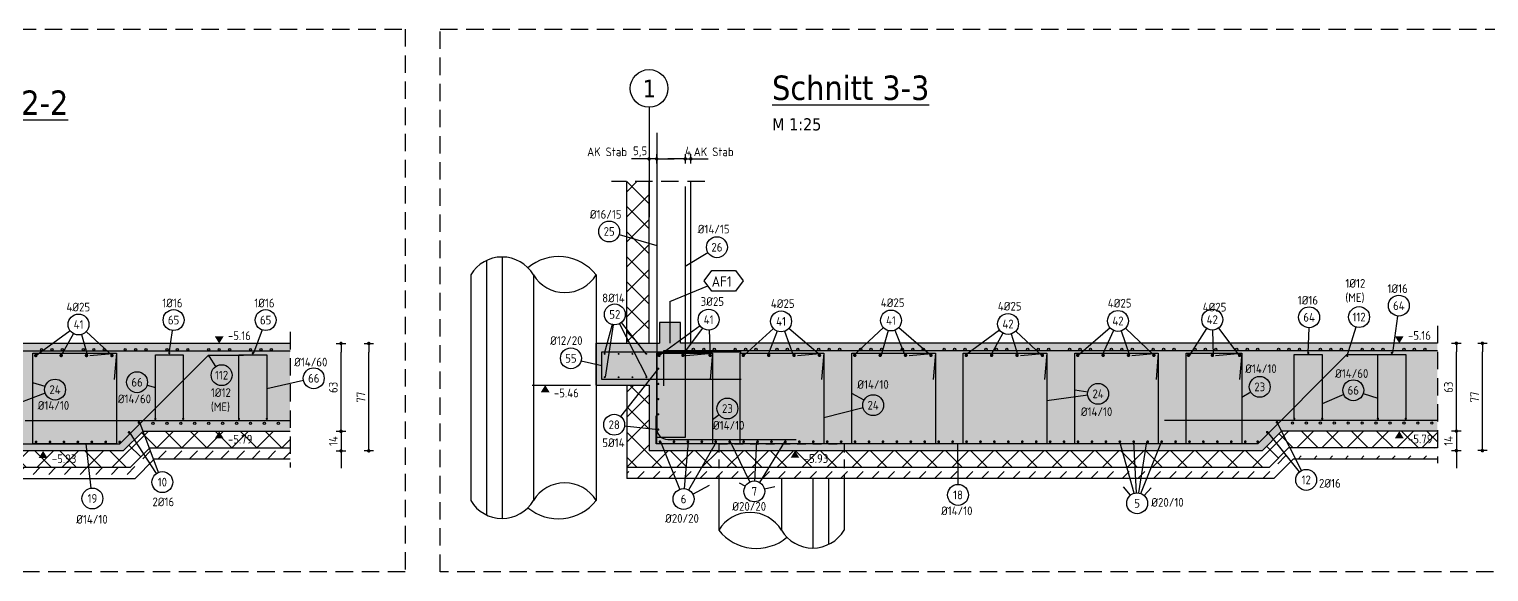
# Model space of a CAD drawing. Extents: x -21 to 93, y -36 to 68.
# Drawn here: x 24.16 to 45.11, y 14.21 to 21.99 of the extents above; entities that cross this region are included whole.
import ezdxf
from ezdxf.enums import TextEntityAlignment as Align

# ---------------------------------------------------------------- set-up
doc = ezdxf.new("R2010")
doc.units = 0
doc.header["$LTSCALE"] = 0.5
for name, pattern in [('AUSGEZOGEN', [1000.01, 1000, 0.01]), ('DASHED', [0.75, 0.5, -0.25]), ('HIDDEN', [0.375, 0.25, -0.125]), ('STRICHLINIE', [0.75, 0.5, -0.25])]:
    doc.linetypes.add(name, pattern=pattern)
for name, color, linetype in [('ACHSEN', 7, 'Continuous'), ('AFB', 7, 'Continuous'), ('AFU', 7, 'Continuous'), ('BETON', 7, 'Continuous'), ('DETAIL', 7, 'Continuous'), ('grau_mittel', 7, 'Continuous'), ('HILFE', 7, 'Continuous'), ('koten', 7, 'Continuous'), ('MASSE', 7, 'Continuous'), ('RND', 7, 'Continuous'), ('SFP_Achsen', 7, 'Continuous'), ('SFP_Dämmung', 7, 'Continuous'), ('SFP_Hilfe', 7, 'Continuous'), ('TEXT', 7, 'Continuous'), ('Verbau', 7, 'Continuous')]:
    doc.layers.add(name, color=color, linetype=linetype)
doc.styles.add('helv', font='tahoma.ttf')
doc.styles.add('txt', font='isocp.shx')
doc.dimstyles.new('DOT_I', dxfattribs={"dimscale": 0.5, "dimtxt": 0.25, "dimasz": 0.25, "dimexe": 0.1, "dimexo": 0.3, "dimgap": 0.1, "dimtad": 1, "dimdec": 3, "dimzin": 3, "dimtxsty": 'txt', "dimblk": 'DOT', "dimblk1": 'DOT', "dimblk2": 'DOT', "dimsah": 1, "dimcen": 0.1, "dimse1": 1, "dimse2": 1, "dimazin": 0, "dimtfac": 1, "dimtdec": 4, "dimtix": 1, "dimtmove": 2, "dimatfit": 3, "dimfxl": 0, "dimtvp": 1, "dimtolj": 1, "dimtzin": 0, "dimarcsym": 0})

# ---------------------------------------------------------------- blocks, each defined once
blk = doc.blocks.new('okrd_o')
at = {"layer": 'koten', "color": 7, "linetype": 'Continuous'}
blk.add_solid([(-0.125, 0.202), (0.125, 0.202), (0, 0)], dxfattribs=at)
at = {"layer": 'koten', "style": 'txt'}
blk.add_attdef('OKRD', (0.25, 0.1), '', height=0.25, dxfattribs=at)
blk = doc.blocks.new('okrd_u')
at = {"layer": 'koten', "color": 7, "linetype": 'Continuous'}
blk.add_solid([(-0.125, -0.202), (0.125, -0.202), (0, 0)], dxfattribs=at)
at = {"layer": 'koten', "style": 'txt'}
blk.add_attdef('OKRD', (0.25, -0.35), '', height=0.25, dxfattribs=at)
blk = doc.blocks.new('RND_HIN')
at = {"layer": 'RND', "color": 7, "linetype": 'Continuous'}
blk.add_circle((0, 0), 0.3, dxfattribs=at)
at = {"layer": 'RND', "color": 7, "linetype": 'Continuous', "style": 'txt'}
blk.add_attdef('POSI', text='', height=0.25, dxfattribs=at).set_placement((0, 0), align=Align.MIDDLE)
blk = doc.blocks.new('DOT')
at = {"layer": 'MASSE', "color": 7, "linetype": 'Continuous'}
for p, q in [((0, 0), (-1, 0)), ((0, 0.54), (0, -0.54))]:
    blk.add_line(p, q, dxfattribs=at)
at = {"layer": 'MASSE', "color": 7, "linetype": 'Continuous', "const_width": 0.2}
blk.add_lwpolyline([(-0.1, 0, 1), (0.1, 0, 1)], format="xyb", close=True, dxfattribs=at)
blk = doc.blocks.new('*D56')
at = {"layer": 'Defpoints', "color": 0, "linetype": 'AUSGEZOGEN', "transparency": 16777216}
for p in [(28.632, 17.481), (28.632, 17.481), (28.632, 16.221)]:
    blk.add_point(p, dxfattribs=at)
at = {"layer": 'MASSE', "color": 0, "linetype": 'AUSGEZOGEN', "lineweight": -2, "transparency": 16777216}
blk.add_line((28.632, 16.346), (28.632, 17.356), dxfattribs=at)
at = {"layer": 'MASSE', "color": 0, "linetype": 'AUSGEZOGEN', "lineweight": -2, "transparency": 16777216, "xscale": 0.125, "yscale": 0.125, "zscale": 0.125}
for p, rotation in [((28.632, 17.481), 90), ((28.632, 16.221), 270)]:
    blk.add_blockref('DOT', p, dxfattribs=dict(at, rotation=rotation))
at = {"layer": 'MASSE', "color": 0, "linetype": 'AUSGEZOGEN', "transparency": 16777216, "insert": (28.52, 16.851), "char_height": 0.125, "attachment_point": 5, "rotation": 90, "style": 'txt'}
blk.add_mtext('\\A1;63', dxfattribs=at)
blk = doc.blocks.new('*D57')
at = {"layer": 'Defpoints', "color": 0, "linetype": 'AUSGEZOGEN', "transparency": 16777216}
for p in [(28.632, 16.221), (28.632, 15.941), (28.632, 15.941)]:
    blk.add_point(p, dxfattribs=at)
at = {"layer": 'MASSE', "color": 0, "linetype": 'AUSGEZOGEN', "lineweight": -2, "transparency": 16777216}
for p, q in [((28.632, 16.346), (28.632, 16.471)), ((28.632, 16.221), (28.632, 15.941)), ((28.632, 15.816), (28.632, 15.691))]:
    blk.add_line(p, q, dxfattribs=at)
at = {"layer": 'MASSE', "color": 0, "linetype": 'AUSGEZOGEN', "lineweight": -2, "transparency": 16777216, "xscale": 0.125, "yscale": 0.125, "zscale": 0.125}
for p, rotation in [((28.632, 16.221), 270), ((28.632, 15.941), 90)]:
    blk.add_blockref('DOT', p, dxfattribs=dict(at, rotation=rotation))
at = {"layer": 'MASSE', "color": 0, "linetype": 'AUSGEZOGEN', "transparency": 16777216, "insert": (28.52, 16.081), "char_height": 0.125, "attachment_point": 5, "rotation": 90, "style": 'txt'}
blk.add_mtext('\\A1;14', dxfattribs=at)
blk = doc.blocks.new('*D58')
at = {"layer": 'Defpoints', "color": 0, "linetype": 'AUSGEZOGEN', "transparency": 16777216}
for p in [(29.03, 17.481), (29.03, 17.481), (29.03, 15.941)]:
    blk.add_point(p, dxfattribs=at)
at = {"layer": 'MASSE', "color": 0, "linetype": 'AUSGEZOGEN', "lineweight": -2, "transparency": 16777216}
blk.add_line((29.03, 16.066), (29.03, 17.356), dxfattribs=at)
at = {"layer": 'MASSE', "color": 0, "linetype": 'AUSGEZOGEN', "lineweight": -2, "transparency": 16777216, "xscale": 0.125, "yscale": 0.125, "zscale": 0.125}
for p, rotation in [((29.03, 17.481), 90), ((29.03, 15.941), 270)]:
    blk.add_blockref('DOT', p, dxfattribs=dict(at, rotation=rotation))
at = {"layer": 'MASSE', "color": 0, "linetype": 'AUSGEZOGEN', "transparency": 16777216, "insert": (28.917, 16.711), "char_height": 0.125, "attachment_point": 5, "rotation": 90, "style": 'txt'}
blk.add_mtext('\\A1;77', dxfattribs=at)
blk = doc.blocks.new('A$C718374a1')
at = {"layer": 'TEXT', "color": 7, "linetype": 'AUSGEZOGEN', "style": 'txt'}
blk.add_text('2%%C16', height=0.125, dxfattribs=at).set_placement((-0.019, -0.006))
blk = doc.blocks.new('*D60')
at = {"layer": 'Defpoints', "color": 0, "linetype": 'AUSGEZOGEN', "transparency": 16777216}
for p in [(44.641, 17.484), (44.641, 17.484), (44.641, 16.224)]:
    blk.add_point(p, dxfattribs=at)
at = {"layer": 'MASSE', "color": 0, "linetype": 'AUSGEZOGEN', "lineweight": -2, "transparency": 16777216}
blk.add_line((44.641, 16.349), (44.641, 17.359), dxfattribs=at)
at = {"layer": 'MASSE', "color": 0, "linetype": 'AUSGEZOGEN', "lineweight": -2, "transparency": 16777216, "xscale": 0.125, "yscale": 0.125, "zscale": 0.125}
for p, rotation in [((44.641, 17.484), 90), ((44.641, 16.224), 270)]:
    blk.add_blockref('DOT', p, dxfattribs=dict(at, rotation=rotation))
at = {"layer": 'MASSE', "color": 0, "linetype": 'AUSGEZOGEN', "transparency": 16777216, "insert": (44.528, 16.854), "char_height": 0.125, "attachment_point": 5, "rotation": 90, "style": 'txt'}
blk.add_mtext('\\A1;63', dxfattribs=at)
blk = doc.blocks.new('*D61')
at = {"layer": 'Defpoints', "color": 0, "linetype": 'AUSGEZOGEN', "transparency": 16777216}
for p in [(44.641, 16.224), (44.641, 15.944), (44.641, 15.944)]:
    blk.add_point(p, dxfattribs=at)
at = {"layer": 'MASSE', "color": 0, "linetype": 'AUSGEZOGEN', "lineweight": -2, "transparency": 16777216}
for p, q in [((44.641, 16.349), (44.641, 16.474)), ((44.641, 16.224), (44.641, 15.944)), ((44.641, 15.819), (44.641, 15.694))]:
    blk.add_line(p, q, dxfattribs=at)
at = {"layer": 'MASSE', "color": 0, "linetype": 'AUSGEZOGEN', "lineweight": -2, "transparency": 16777216, "xscale": 0.125, "yscale": 0.125, "zscale": 0.125}
for p, rotation in [((44.641, 16.224), 270), ((44.641, 15.944), 90)]:
    blk.add_blockref('DOT', p, dxfattribs=dict(at, rotation=rotation))
at = {"layer": 'MASSE', "color": 0, "linetype": 'AUSGEZOGEN', "transparency": 16777216, "insert": (44.528, 16.084), "char_height": 0.125, "attachment_point": 5, "rotation": 90, "style": 'txt'}
blk.add_mtext('\\A1;14', dxfattribs=at)
blk = doc.blocks.new('*D62')
at = {"layer": 'Defpoints', "color": 0, "linetype": 'AUSGEZOGEN', "transparency": 16777216}
for p in [(45.015, 17.484), (45.015, 17.484), (45.015, 15.944)]:
    blk.add_point(p, dxfattribs=at)
at = {"layer": 'MASSE', "color": 0, "linetype": 'AUSGEZOGEN', "lineweight": -2, "transparency": 16777216}
blk.add_line((45.015, 16.069), (45.015, 17.359), dxfattribs=at)
at = {"layer": 'MASSE', "color": 0, "linetype": 'AUSGEZOGEN', "lineweight": -2, "transparency": 16777216, "xscale": 0.125, "yscale": 0.125, "zscale": 0.125}
for p, rotation in [((45.015, 17.484), 90), ((45.015, 15.944), 270)]:
    blk.add_blockref('DOT', p, dxfattribs=dict(at, rotation=rotation))
at = {"layer": 'MASSE', "color": 0, "linetype": 'AUSGEZOGEN', "transparency": 16777216, "insert": (44.903, 16.714), "char_height": 0.125, "attachment_point": 5, "rotation": 90, "style": 'txt'}
blk.add_mtext('\\A1;77', dxfattribs=at)
blk = doc.blocks.new('*D89')
at = {"layer": 'Defpoints', "color": 0, "linetype": 'AUSGEZOGEN', "transparency": 16777216}
for p in [(33.053, 20.129), (33.053, 20.129), (33.163, 20.129)]:
    blk.add_point(p, dxfattribs=at)
at = {"layer": 'MASSE', "color": 0, "linetype": 'AUSGEZOGEN', "lineweight": -2, "transparency": 16777216}
for p, q in [((32.928, 20.129), (32.803, 20.129)), ((33.163, 20.129), (33.053, 20.129)), ((33.288, 20.129), (33.413, 20.129))]:
    blk.add_line(p, q, dxfattribs=at)
at = {"layer": 'MASSE', "color": 0, "linetype": 'AUSGEZOGEN', "lineweight": -2, "transparency": 16777216, "xscale": 0.125, "yscale": 0.125, "zscale": 0.125}
blk.add_blockref('DOT', (33.053, 20.129), dxfattribs=at)
at = {"layer": 'MASSE', "color": 0, "linetype": 'AUSGEZOGEN', "lineweight": -2, "transparency": 16777216, "xscale": 0.125, "yscale": 0.125, "zscale": 0.125, "rotation": 180}
blk.add_blockref('DOT', (33.163, 20.129), dxfattribs=at)
at = {"layer": 'MASSE', "color": 0, "linetype": 'AUSGEZOGEN', "transparency": 16777216, "insert": (32.925, 20.23), "char_height": 0.125, "attachment_point": 5, "style": 'txt'}
blk.add_mtext('\\A1;5,5', dxfattribs=at)
blk = doc.blocks.new('*D88')
at = {"layer": 'Defpoints', "color": 0, "linetype": 'AUSGEZOGEN', "transparency": 16777216}
for p in [(33.573, 20.129), (33.653, 20.129), (33.653, 20.129)]:
    blk.add_point(p, dxfattribs=at)
at = {"layer": 'MASSE', "color": 0, "linetype": 'AUSGEZOGEN', "lineweight": -2, "transparency": 16777216}
for p, q in [((33.448, 20.129), (33.323, 20.129)), ((33.573, 20.129), (33.653, 20.129)), ((33.778, 20.129), (33.903, 20.129))]:
    blk.add_line(p, q, dxfattribs=at)
at = {"layer": 'MASSE', "color": 0, "linetype": 'AUSGEZOGEN', "lineweight": -2, "transparency": 16777216, "xscale": 0.125, "yscale": 0.125, "zscale": 0.125}
blk.add_blockref('DOT', (33.573, 20.129), dxfattribs=at)
at = {"layer": 'MASSE', "color": 0, "linetype": 'AUSGEZOGEN', "lineweight": -2, "transparency": 16777216, "xscale": 0.125, "yscale": 0.125, "zscale": 0.125, "rotation": 180}
blk.add_blockref('DOT', (33.653, 20.129), dxfattribs=at)
at = {"layer": 'MASSE', "color": 0, "linetype": 'AUSGEZOGEN', "transparency": 16777216, "insert": (33.613, 20.241), "char_height": 0.125, "attachment_point": 5, "style": 'txt'}
blk.add_mtext('\\A1;4', dxfattribs=at)

msp = doc.modelspace()

# ---------------------------------------------------------------- hatches: boundary and pattern name
at = {"layer": 'grau_mittel'}
for points in [[(25.50489, 15.94073), (25.78489, 16.22073), (27.89985, 16.22073), (27.89985, 17.48073), (21.9049, 17.48073), (21.3049, 17.48073), (18.3049, 17.48073), (18.1549, 17.48073), (18.1549, 17.78073), (17.8549, 17.78073), (17.8549, 17.48073), (17.7049, 17.48073), (17.0649, 17.48073), (17.0649, 16.88073), (17.7049, 16.88073), (17.7049, 16.22073), (21.0249, 16.22073), (21.3049, 15.94073)], [(42.13324, 16.22369), (44.36812, 16.22369), (44.36812, 17.48369), (33.65325, 17.48369), (33.50325, 17.48369), (33.50325, 17.78369), (33.20325, 17.78369), (33.20325, 17.48369), (33.05325, 17.48369), (32.29325, 17.48369), (32.29325, 16.88369), (33.05325, 16.88369), (33.05325, 15.94369), (41.85324, 15.94369)]]:
    msp.add_hatch(color=61, dxfattribs=at).paths.add_polyline_path(points)
at = {"layer": 'SFP_Dämmung'}
h = msp.add_hatch(dxfattribs=at)
h.set_pattern_fill('ANSI37', color=171, scale=0.08, angle=-180, style=0, double=1)
h.set_pattern_definition([(225, (23.10707, 10.03157), (0.179605, -0.179605), []), (315, (23.10707, 10.03157), (0.179605, 0.179605), [])])
h.paths.add_polyline_path([(32.73325, 17.48369), (33.05325, 17.48369), (33.05325, 19.80369), (32.73325, 19.80369)])
h.paths.add_polyline_path([(32.73325, 15.70369), (41.95265, 15.70369), (42.23265, 15.98369), (44.36812, 15.98369), (44.36812, 16.22369), (42.13324, 16.22369), (41.85324, 15.94369), (33.05325, 15.94369), (33.05325, 16.88369), (32.73325, 16.88369)])
h.paths.add_polyline_path([(43.93603, 16.01921), (44.3543, 16.01921), (44.3543, 16.19716), (43.93603, 16.19716)], flags=24)
h.paths.add_polyline_path([(35.26201, 15.73921), (35.67694, 15.73921), (35.67694, 15.91716), (35.26201, 15.91716)], flags=24)
at = {"layer": 'SFP_Dämmung', "linetype": 'AUSGEZOGEN'}
h = msp.add_hatch(dxfattribs=at)
h.set_pattern_fill('ANSI37', color=171, scale=0.08, angle=-180, style=0, double=1)
h.set_pattern_definition([(225, (-3.28887, 0), (0.1796051, -0.1796051), []), (315, (-3.28887, 0), (0.1796051, 0.1796051), [])])
h.paths.add_polyline_path([(25.88431, 15.98073), (27.89985, 15.98073), (27.89985, 16.22073), (25.78489, 16.22073), (25.50489, 15.94073), (21.3049, 15.94073), (21.0249, 16.22073), (17.7049, 16.22073), (17.7049, 16.88073), (17.5049, 16.88073), (17.5049, 15.98073), (20.92549, 15.98073), (21.20549, 15.70073), (25.60431, 15.70073)])
h.paths.add_polyline_path([(24.46986, 15.73625), (24.88479, 15.73625), (24.88479, 15.9142), (24.46986, 15.9142)], flags=24)
h.paths.add_polyline_path([(19.4588, 16.01625), (19.87706, 16.01625), (19.87706, 16.1942), (19.4588, 16.1942)], flags=24)
h.paths.add_polyline_path([(26.99745, 16.01625), (27.41572, 16.01625), (27.41572, 16.1942), (26.99745, 16.1942)], flags=24)
at = {"layer": 'SFP_Hilfe', "linetype": 'AUSGEZOGEN'}
h = msp.add_hatch(dxfattribs=at)
h.set_pattern_fill('DASH', color=171, scale=0.05, angle=-135, double=1)
h.set_pattern_definition([(225, (-3.28887, 0), (-2e-16, -0.2245064), [0.15875, -0.15875])])
h.paths.add_polyline_path([(20.92549, 15.98073), (17.5049, 15.98073), (17.5049, 15.82073), (20.85922, 15.82073), (21.13922, 15.54073), (25.67058, 15.54073), (25.95058, 15.82073), (27.89985, 15.82073), (27.89985, 15.98073), (25.88431, 15.98073), (25.60431, 15.70073), (21.20549, 15.70073)])
at = {"layer": 'SFP_Hilfe'}
h = msp.add_hatch(dxfattribs=at)
h.set_pattern_fill('DASH', color=171, scale=0.05, angle=-135, double=1)
h.set_pattern_definition([(225, (23.10707, 10.03157), (-2e-16, -0.2245064), [0.15875, -0.15875])])
h.paths.add_polyline_path([(42.29893, 15.82369), (44.36812, 15.82369), (44.36812, 15.98369), (42.23265, 15.98369), (41.95265, 15.70369), (32.73325, 15.70369), (32.73325, 15.54369), (42.01893, 15.54369)])

# ---------------------------------------------------------------- linework, layer by layer
at = {"layer": 'ACHSEN', "color": 140, "linetype": 'AUSGEZOGEN'}
msp.add_line((33.05325, 20.86911), (33.05325, 19.29348), dxfattribs=at)
at = {"layer": 'AFB', "color": 1, "linetype": 'AUSGEZOGEN'}
msp.add_lwpolyline([(34.29384, 18.52793), (34.40228, 18.3801), (34.29384, 18.23227), (33.95222, 18.23227), (33.84378, 18.3801), (33.95222, 18.52793)], close=True, dxfattribs=at)
at = {"layer": 'AFU', "color": 1, "linetype": 'AUSGEZOGEN'}
msp.add_line((33.35325, 18.08369), (33.35325, 17.48369), dxfattribs=at)
at = {"layer": 'AFU', "color": 8, "linetype": 'AUSGEZOGEN'}
for p, q in [((33.20325, 17.78369), (33.20325, 17.48369)), ((33.50325, 17.78369), (33.20325, 17.78369)), ((33.50325, 17.48369), (33.50325, 17.78369)), ((33.05325, 17.48369), (33.20325, 17.48369)), ((33.65325, 17.48369), (33.50325, 17.48369))]:
    msp.add_line(p, q, dxfattribs=at)
at = {"layer": 'BETON', "color": 6, "linetype": 'AUSGEZOGEN'}
for p, q in [((33.05325, 17.48369), (33.05325, 19.80369)), ((33.65325, 17.48369), (33.65325, 19.80369)), ((27.89985, 17.48073), (21.9049, 17.48073)), ((32.29325, 17.48369), (33.05325, 17.48369)), ((32.29325, 16.88369), (32.29325, 17.48369)), ((44.36812, 17.48369), (33.65325, 17.48369)), ((32.29325, 16.88369), (33.05325, 16.88369)), ((33.05325, 16.88369), (33.05325, 15.94369)), ((25.50489, 15.94073), (25.78489, 16.22073)), ((27.89985, 16.22073), (25.78489, 16.22073)), ((42.13324, 16.22369), (41.85324, 15.94369)), ((44.36812, 16.22369), (42.13324, 16.22369)), ((25.50489, 15.94073), (21.3049, 15.94073)), ((41.85324, 15.94369), (33.05325, 15.94369))]:
    msp.add_line(p, q, dxfattribs=at)
at = {"layer": 'DETAIL', "color": 102, "linetype": 'STRICHLINIE'}
for points in [[(14.62942, 14.20645), (14.62942, 21.98879), (29.55487, 21.98879), (29.55487, 14.20645)], [(30.05487, 14.20645), (30.05487, 21.98879), (45.55088, 21.98879), (45.55088, 14.20645)]]:
    msp.add_lwpolyline(points, close=True, dxfattribs=at)
at = {"layer": 'HILFE', "color": 102, "linetype": 'AUSGEZOGEN'}
for p, q in [((32.73325, 17.48369), (32.73325, 19.80369)), ((33.35325, 18.08369), (33.898, 18.30618)), ((31.37423, 16.88369), (32.21134, 16.88369)), ((32.73325, 16.88369), (32.73325, 15.70369)), ((25.60431, 15.70073), (25.88431, 15.98073)), ((27.89985, 15.98073), (25.88431, 15.98073)), ((42.23265, 15.98369), (41.95265, 15.70369)), ((44.36812, 15.98369), (42.23265, 15.98369)), ((25.67058, 15.54073), (25.95058, 15.82073)), ((27.89985, 15.82073), (25.95058, 15.82073)), ((42.29893, 15.82369), (42.01893, 15.54369)), ((44.36812, 15.82369), (42.29893, 15.82369)), ((25.67058, 15.54073), (21.13922, 15.54073)), ((25.60431, 15.70073), (21.20549, 15.70073)), ((32.73325, 15.70369), (32.73325, 15.54369)), ((41.95265, 15.70369), (32.73325, 15.70369)), ((42.01893, 15.54369), (32.73325, 15.54369))]:
    msp.add_line(p, q, dxfattribs=at)
at = {"layer": 'RND', "color": 102, "linetype": 'AUSGEZOGEN'}
for p, q in [((32.62479, 19.04517), (33.16325, 18.88606)), ((33.89941, 18.78371), (33.57325, 18.58536)), ((43.79555, 17.87506), (43.72321, 17.34558)), ((24.74368, 17.6642), (24.26802, 17.31392)), ((24.79067, 17.62255), (24.61333, 17.30869)), ((24.90681, 17.60925), (24.99526, 17.30869)), ((24.97458, 17.65129), (25.35627, 17.29823)), ((26.20707, 17.66869), (26.15887, 17.34262)), ((27.49827, 17.6761), (27.37487, 17.34262)), ((32.52296, 17.75313), (32.40966, 17.33212)), ((32.53917, 17.74971), (32.42366, 16.99736)), ((32.6301, 17.76436), (33.02139, 16.99736)), ((32.65472, 17.78011), (33.00739, 17.33212)), ((33.78705, 17.73409), (33.20935, 17.31156)), ((33.81845, 17.7024), (33.52698, 17.31156)), ((33.91459, 17.67278), (33.93019, 17.31156)), ((34.83784, 17.6967), (34.41902, 17.31156)), ((34.89373, 17.6585), (34.75833, 17.31156)), ((34.99886, 17.65703), (35.12265, 17.31156)), ((35.0618, 17.70021), (35.51196, 17.31156)), ((36.41689, 17.7081), (35.99402, 17.31156)), ((36.485, 17.6665), (36.38333, 17.31156)), ((36.58122, 17.67111), (36.72265, 17.31156)), ((36.63943, 17.71219), (37.09946, 17.31156)), ((38.08519, 17.67205), (37.59402, 17.31156)), ((38.13367, 17.62945), (37.95833, 17.31156)), ((38.25119, 17.61773), (38.34765, 17.31156)), ((38.31572, 17.6584), (38.68696, 17.31156)), ((39.67111, 17.70584), (39.21902, 17.31156)), ((39.72168, 17.66807), (39.55833, 17.31156)), ((39.83139, 17.66206), (39.94765, 17.31156)), ((39.89256, 17.70075), (40.29946, 17.31156)), ((41.05665, 17.6969), (40.80935, 17.31156)), ((41.14186, 17.67319), (41.15198, 17.31156)), ((41.22712, 17.70272), (41.51769, 17.31156)), ((42.52161, 17.70716), (42.50721, 17.34558)), ((43.19987, 17.71692), (43.06851, 17.29918)), ((26.83739, 17.15328), (26.74651, 17.29623)), ((32.07808, 17.23438), (32.37325, 17.16569)), ((32.64629, 16.43337), (33.18537, 17.11175)), ((24.38736, 16.76641), (23.80725, 16.54697)), ((24.38442, 16.864), (24.20725, 16.91906)), ((25.84895, 16.88393), (25.96687, 16.84995)), ((28.0942, 16.94929), (27.56687, 16.83108)), ((36.13884, 16.66854), (35.96325, 16.76573)), ((39.35047, 16.78169), (39.16325, 16.80976)), ((41.69038, 16.78193), (41.56325, 16.70582)), ((43.30465, 16.76384), (43.51521, 16.69599)), ((36.12484, 16.55841), (35.56325, 16.41348)), ((39.3502, 16.73911), (38.76325, 16.6588)), ((43.02443, 16.74978), (42.71521, 16.61466)), ((26.01407, 15.63273), (25.74194, 16.34616)), ((34.05811, 16.45847), (33.96325, 16.3876)), ((42.41811, 15.65825), (42.06793, 16.34912)), ((25.98527, 15.61801), (25.60052, 16.20474)), ((32.70207, 16.29954), (33.18537, 16.24641)), ((42.39193, 15.64135), (41.93651, 16.2077)), ((25.04677, 15.40682), (24.97564, 16.04073)), ((33.49307, 15.38962), (33.22063, 16.07182)), ((33.56178, 15.39974), (33.62063, 16.07182)), ((33.62342, 15.38038), (34.02063, 16.07182)), ((34.49894, 15.49446), (34.22063, 16.07182)), ((34.57176, 15.50915), (34.60063, 16.07182)), ((34.64244, 15.48724), (35.00063, 16.07182)), ((37.48825, 15.45916), (37.48782, 16.04369)), ((40.01827, 15.33315), (39.81063, 16.07182)), ((40.05069, 15.33853), (40.01063, 16.07182)), ((40.08264, 15.33685), (40.20063, 16.07182)), ((40.11438, 15.3281), (40.41063, 16.07182)), ((33.68136, 15.32033), (33.92212, 15.4474)), ((34.43341, 15.43302), (34.35238, 15.47871)), ((34.7097, 15.39528), (34.85644, 15.43148)), ((39.96231, 15.30354), (39.86161, 15.42325)), ((40.15902, 15.30042), (40.25885, 15.41174))]:
    msp.add_line(p, q, dxfattribs=at)
at = {"layer": 'RND', "color": 1, "linetype": 'AUSGEZOGEN'}
msp.add_lwpolyline([(33.16325, 20.50354), (33.16325, 16.26354, 0.41421356), (33.32325, 16.10354), (35.16325, 16.10354)], format="xyb", dxfattribs=at)
for points in [[(33.57325, 19.73294), (33.57325, 16.13294), (33.17325, 16.13294)], [(27.89985, 17.37073), (17.83559, 17.37073), (17.83559, 16.87073)], [(19.57353, 17.31353), (20.07353, 17.31353), (21.34633, 16.04073), (25.45725, 16.04073), (26.73005, 17.31353), (27.23005, 17.31353)], [(25.0287, 17.30761), (25.40725, 17.34073), (25.40725, 16.04073), (24.20725, 16.04073), (24.20725, 17.34073), (25.40725, 17.34073), (25.37413, 16.96218)], [(25.96687, 16.39997), (25.96687, 17.31997), (26.36687, 17.31997), (26.36687, 16.39997)], [(27.16687, 16.39997), (27.16687, 17.31997), (27.56687, 17.31997), (27.56687, 16.39997)], [(34.37325, 16.96369), (32.37325, 16.96369), (32.37325, 17.36369), (34.37325, 17.36369)], [(43.56604, 17.31648), (43.06604, 17.31648), (41.79325, 16.04369), (33.15325, 16.04369), (33.15325, 16.44369)], [(33.5847, 17.31057), (33.96325, 17.34369), (33.96325, 16.04369), (33.16325, 16.04369), (33.16325, 17.34369), (33.96325, 17.34369), (33.93013, 16.96514)], [(44.36812, 17.37369), (33.25838, 17.37369), (33.25838, 16.87369)], [(35.1847, 17.31057), (35.56325, 17.34369), (35.56325, 16.04369), (34.36325, 16.04369), (34.36325, 17.34369), (35.56325, 17.34369), (35.53013, 16.96514)], [(36.7847, 17.31057), (37.16325, 17.34369), (37.16325, 16.04369), (35.96325, 16.04369), (35.96325, 17.34369), (37.16325, 17.34369), (37.13013, 16.96514)], [(38.3847, 17.31057), (38.76325, 17.34369), (38.76325, 16.04369), (37.56325, 16.04369), (37.56325, 17.34369), (38.76325, 17.34369), (38.73013, 16.96514)], [(39.9847, 17.31057), (40.36325, 17.34369), (40.36325, 16.04369), (39.16325, 16.04369), (39.16325, 17.34369), (40.36325, 17.34369), (40.33013, 16.96514)], [(41.1847, 17.31057), (41.56325, 17.34369), (41.56325, 16.04369), (40.76325, 16.04369), (40.76325, 17.34369), (41.56325, 17.34369), (41.53013, 16.96514)], [(42.31521, 16.40293), (42.31521, 17.32293), (42.71521, 17.32293), (42.71521, 16.40293)], [(43.51521, 16.40293), (43.51521, 17.32293), (43.91521, 17.32293), (43.91521, 16.40293)], [(24.09725, 16.37861), (27.89221, 16.37861)], [(40.45324, 16.38157), (44.36812, 16.38157)]]:
    msp.add_lwpolyline(points, dxfattribs=at)
at = {"layer": 'RND', "color": 7, "linetype": 'AUSGEZOGEN'}
for points, const_width in [([(24.23802, 17.3086, 1), (24.26302, 17.3086, 1)], 0.025), ([(24.60234, 17.3086, 1), (24.62734, 17.3086, 1)], 0.025), ([(24.96665, 17.3086, 1), (24.99165, 17.3086, 1)], 0.025), ([(25.33096, 17.3086, 1), (25.35596, 17.3086, 1)], 0.025), ([(26.15887, 17.34262, 1), (26.17487, 17.34262, 1)], 0.016), ([(26.73251, 17.29623, 1), (26.74651, 17.29623, 1)], 0.014), ([(27.35887, 17.34262, 1), (27.37487, 17.34262, 1)], 0.016), ([(32.40966, 17.33212, 1), (32.42366, 17.33212, 1)], 0.014), ([(32.60891, 17.33212, 1), (32.62291, 17.33212, 1)], 0.014), ([(32.80815, 17.33212, 1), (32.82215, 17.33212, 1)], 0.014), ([(33.00739, 17.33212, 1), (33.02139, 17.33212, 1)], 0.014), ([(33.18435, 17.31156, 1), (33.20935, 17.31156, 1)], 0.025), ([(33.52698, 17.31156, 1), (33.55198, 17.31156, 1)], 0.025), ([(33.91769, 17.31156, 1), (33.94269, 17.31156, 1)], 0.025), ([(34.39402, 17.31156, 1), (34.41902, 17.31156, 1)], 0.025), ([(34.75833, 17.31156, 1), (34.78333, 17.31156, 1)], 0.025), ([(35.12265, 17.31156, 1), (35.14765, 17.31156, 1)], 0.025), ([(35.48696, 17.31156, 1), (35.51196, 17.31156, 1)], 0.025), ([(35.99402, 17.31156, 1), (36.01902, 17.31156, 1)], 0.025), ([(36.35833, 17.31156, 1), (36.38333, 17.31156, 1)], 0.025), ([(36.72265, 17.31156, 1), (36.74765, 17.31156, 1)], 0.025), ([(37.08696, 17.31156, 1), (37.11196, 17.31156, 1)], 0.025), ([(37.59402, 17.31156, 1), (37.61902, 17.31156, 1)], 0.025), ([(37.95833, 17.31156, 1), (37.98333, 17.31156, 1)], 0.025), ([(38.32265, 17.31156, 1), (38.34765, 17.31156, 1)], 0.025), ([(38.68696, 17.31156, 1), (38.71196, 17.31156, 1)], 0.025), ([(39.19402, 17.31156, 1), (39.21902, 17.31156, 1)], 0.025), ([(39.55833, 17.31156, 1), (39.58333, 17.31156, 1)], 0.025), ([(39.92265, 17.31156, 1), (39.94765, 17.31156, 1)], 0.025), ([(40.28696, 17.31156, 1), (40.31196, 17.31156, 1)], 0.025), ([(40.78435, 17.31156, 1), (40.80935, 17.31156, 1)], 0.025), ([(41.12698, 17.31156, 1), (41.15198, 17.31156, 1)], 0.025), ([(41.51769, 17.31156, 1), (41.54269, 17.31156, 1)], 0.025), ([(42.50721, 17.34558, 1), (42.52321, 17.34558, 1)], 0.016), ([(43.06851, 17.29918, 1), (43.08251, 17.29918, 1)], 0.014), ([(43.70721, 17.34558, 1), (43.72321, 17.34558, 1)], 0.016), ([(32.40966, 16.99736, 1), (32.42366, 16.99736, 1)], 0.014), ([(32.60891, 16.99736, 1), (32.62291, 16.99736, 1)], 0.014), ([(32.80815, 16.99736, 1), (32.82215, 16.99736, 1)], 0.014), ([(33.00739, 16.99736, 1), (33.02139, 16.99736, 1)], 0.014), ([(33.18537, 17.12775, 1), (33.18537, 17.11175, 1)], 0.016), ([(33.18537, 16.90941, 1), (33.18537, 16.89341, 1)], 0.016), ([(33.18537, 16.69108, 1), (33.18537, 16.67508, 1)], 0.016), ([(25.72194, 16.34616, 1), (25.74194, 16.34616, 1)], 0.02), ([(25.95887, 16.39997, 1), (25.97487, 16.39997, 1)], 0.016), ([(26.35887, 16.39997, 1), (26.37487, 16.39997, 1)], 0.016), ([(27.15887, 16.39997, 1), (27.17487, 16.39997, 1)], 0.016), ([(27.55887, 16.39997, 1), (27.57487, 16.39997, 1)], 0.016), ([(33.18537, 16.47274, 1), (33.18537, 16.45674, 1)], 0.016), ([(42.05793, 16.34912, 1), (42.07793, 16.34912, 1)], 0.02), ([(42.30721, 16.40293, 1), (42.32321, 16.40293, 1)], 0.016), ([(42.70721, 16.40293, 1), (42.72321, 16.40293, 1)], 0.016), ([(43.50721, 16.40293, 1), (43.52321, 16.40293, 1)], 0.016), ([(43.90721, 16.40293, 1), (43.92321, 16.40293, 1)], 0.016), ([(25.58052, 16.20474, 1), (25.60052, 16.20474, 1)], 0.02), ([(33.18537, 16.25441, 1), (33.18537, 16.23841, 1)], 0.016), ([(41.91651, 16.2077, 1), (41.93651, 16.2077, 1)], 0.02), ([(24.24464, 16.06886, 1), (24.26464, 16.06886, 1)], 0.02), ([(24.44464, 16.06886, 1), (24.46464, 16.06886, 1)], 0.02), ([(24.64464, 16.06886, 1), (24.66464, 16.06886, 1)], 0.02), ([(24.84464, 16.06886, 1), (24.86464, 16.06886, 1)], 0.02), ([(25.04464, 16.06886, 1), (25.06464, 16.06886, 1)], 0.02), ([(25.24464, 16.06886, 1), (25.26464, 16.06886, 1)], 0.02), ([(25.44464, 16.06886, 1), (25.46464, 16.06886, 1)], 0.02), ([(33.20063, 16.07182, 1), (33.22063, 16.07182, 1)], 0.02), ([(33.40063, 16.07182, 1), (33.42063, 16.07182, 1)], 0.02), ([(33.60063, 16.07182, 1), (33.62063, 16.07182, 1)], 0.02), ([(33.80063, 16.07182, 1), (33.82063, 16.07182, 1)], 0.02), ([(34.00063, 16.07182, 1), (34.02063, 16.07182, 1)], 0.02), ([(34.20063, 16.07182, 1), (34.22063, 16.07182, 1)], 0.02), ([(34.40063, 16.07182, 1), (34.42063, 16.07182, 1)], 0.02), ([(34.60063, 16.07182, 1), (34.62063, 16.07182, 1)], 0.02), ([(34.80063, 16.07182, 1), (34.82063, 16.07182, 1)], 0.02), ([(35.00063, 16.07182, 1), (35.02063, 16.07182, 1)], 0.02), ([(35.20063, 16.07182, 1), (35.22063, 16.07182, 1)], 0.02), ([(35.40063, 16.07182, 1), (35.42063, 16.07182, 1)], 0.02), ([(35.60063, 16.07182, 1), (35.62063, 16.07182, 1)], 0.02), ([(35.80063, 16.07182, 1), (35.82063, 16.07182, 1)], 0.02), ([(36.00063, 16.07182, 1), (36.02063, 16.07182, 1)], 0.02), ([(36.20063, 16.07182, 1), (36.22063, 16.07182, 1)], 0.02), ([(36.40063, 16.07182, 1), (36.42063, 16.07182, 1)], 0.02), ([(36.60063, 16.07182, 1), (36.62063, 16.07182, 1)], 0.02), ([(36.80063, 16.07182, 1), (36.82063, 16.07182, 1)], 0.02), ([(37.00063, 16.07182, 1), (37.02063, 16.07182, 1)], 0.02), ([(37.20063, 16.07182, 1), (37.22063, 16.07182, 1)], 0.02), ([(37.40063, 16.07182, 1), (37.42063, 16.07182, 1)], 0.02), ([(37.60063, 16.07182, 1), (37.62063, 16.07182, 1)], 0.02), ([(37.80063, 16.07182, 1), (37.82063, 16.07182, 1)], 0.02), ([(38.00063, 16.07182, 1), (38.02063, 16.07182, 1)], 0.02), ([(38.20063, 16.07182, 1), (38.22063, 16.07182, 1)], 0.02), ([(38.40063, 16.07182, 1), (38.42063, 16.07182, 1)], 0.02), ([(38.60063, 16.07182, 1), (38.62063, 16.07182, 1)], 0.02), ([(38.80063, 16.07182, 1), (38.82063, 16.07182, 1)], 0.02), ([(39.00063, 16.07182, 1), (39.02063, 16.07182, 1)], 0.02), ([(39.20063, 16.07182, 1), (39.22063, 16.07182, 1)], 0.02), ([(39.40063, 16.07182, 1), (39.42063, 16.07182, 1)], 0.02), ([(39.60063, 16.07182, 1), (39.62063, 16.07182, 1)], 0.02), ([(39.80063, 16.07182, 1), (39.82063, 16.07182, 1)], 0.02), ([(40.00063, 16.07182, 1), (40.02063, 16.07182, 1)], 0.02), ([(40.20063, 16.07182, 1), (40.22063, 16.07182, 1)], 0.02), ([(40.40063, 16.07182, 1), (40.42063, 16.07182, 1)], 0.02), ([(40.60063, 16.07182, 1), (40.62063, 16.07182, 1)], 0.02), ([(40.80063, 16.07182, 1), (40.82063, 16.07182, 1)], 0.02), ([(41.00063, 16.07182, 1), (41.02063, 16.07182, 1)], 0.02), ([(41.20063, 16.07182, 1), (41.22063, 16.07182, 1)], 0.02), ([(41.40063, 16.07182, 1), (41.42063, 16.07182, 1)], 0.02), ([(41.60063, 16.07182, 1), (41.62063, 16.07182, 1)], 0.02), ([(41.78063, 16.07182, 1), (41.80063, 16.07182, 1)], 0.02)]:
    msp.add_lwpolyline(points, format="xyb", close=True, dxfattribs=dict(at, const_width=const_width))
for centre in [(24.33328, 17.39473), (24.63328, 17.39473), (24.93328, 17.39473), (25.23328, 17.39473), (25.53328, 17.39473), (25.83328, 17.39473), (26.13328, 17.39473), (26.43328, 17.39473), (26.73328, 17.39473), (27.03328, 17.39473), (27.33328, 17.39473), (27.63328, 17.39473), (33.68927, 17.39769), (33.98927, 17.39769), (34.28927, 17.39769), (34.58927, 17.39769), (34.88927, 17.39769), (35.18927, 17.39769), (35.48927, 17.39769), (35.78927, 17.39769), (36.08927, 17.39769), (36.38927, 17.39769), (36.68927, 17.39769), (36.98927, 17.39769), (37.28927, 17.39769), (37.58927, 17.39769), (37.88927, 17.39769), (38.18927, 17.39769), (38.48927, 17.39769), (38.78927, 17.39769), (39.08927, 17.39769), (39.38927, 17.39769), (39.68927, 17.39769), (39.98927, 17.39769), (40.28927, 17.39769), (40.58927, 17.39769), (40.88927, 17.39769), (41.18927, 17.39769), (41.48927, 17.39769), (41.78927, 17.39769), (42.08927, 17.39769), (42.38927, 17.39769), (42.68927, 17.39769), (42.98927, 17.39769), (43.28927, 17.39769), (43.58927, 17.39769), (43.88927, 17.39769), (44.18927, 17.39769), (25.93275, 16.33727), (26.13275, 16.33727), (26.33275, 16.33727), (26.53275, 16.33727), (26.73275, 16.33727), (26.93275, 16.33727), (27.13275, 16.33727), (27.33275, 16.33727), (27.53275, 16.33727), (27.73275, 16.33727), (42.28875, 16.34022), (42.48875, 16.34022), (42.68875, 16.34022), (42.88875, 16.34022), (43.08875, 16.34022), (43.28875, 16.34022), (43.48875, 16.34022), (43.68875, 16.34022), (43.88875, 16.34022), (44.08875, 16.34022), (44.28875, 16.34022)]:
    msp.add_circle(centre, 0.016, dxfattribs=at)
at = {"layer": 'RND', "color": 102, "linetype": 'AUSGEZOGEN'}
for centre in [(24.48328, 17.39473), (25.08328, 17.39473), (25.68328, 17.39473), (26.28328, 17.39473), (26.88328, 17.39473), (27.48328, 17.39473), (33.83927, 17.39769), (34.43927, 17.39769), (35.03927, 17.39769), (35.63927, 17.39769), (36.23927, 17.39769), (36.83927, 17.39769), (37.43927, 17.39769), (38.03927, 17.39769), (38.63927, 17.39769), (39.23927, 17.39769), (39.83927, 17.39769), (40.43927, 17.39769), (41.03927, 17.39769), (41.63927, 17.39769), (42.23927, 17.39769), (42.83927, 17.39769), (43.43927, 17.39769), (44.03927, 17.39769)]:
    msp.add_circle(centre, 0.016, dxfattribs=at)
at = {"layer": 'SFP_Achsen', "color": 7, "linetype": 'AUSGEZOGEN'}
msp.add_circle((33.05325, 21.13958), 0.27048, dxfattribs=at)
at = {"layer": 'SFP_Hilfe', "color": 102, "linetype": 'DASHED'}
for p, q in [((33.85325, 19.80369), (32.51575, 19.80369)), ((27.89985, 17.64707), (27.89985, 15.70368)), ((44.36812, 17.73561), (44.36812, 15.76229))]:
    msp.add_line(p, q, dxfattribs=at)
at = {"layer": 'Verbau', "color": 171}
for p, q in [((30.71825, 18.67073, 0.00213), (30.71825, 15.02309, -0.06584)), ((30.94325, 18.72147, 0.00329), (30.94325, 14.97235, -0.08217)), ((30.49325, 18.46617), (30.49325, 15.22765)), ((31.39325, 18.46617), (31.39325, 15.22765)), ((32.29325, 18.46617), (32.29325, 15.22765)), ((34.05325, 15.54369), (34.05325, 14.80284)), ((34.95325, 15.54369), (34.95325, 14.80284)), ((35.40325, 15.54369), (35.40325, 14.54754, -0.08217)), ((35.62825, 15.54369), (35.62825, 14.59828, -0.06584)), ((35.85325, 15.54369), (35.85325, 14.80284))]:
    msp.add_line(p, q, dxfattribs=at)
at = {"layer": 'Verbau', "color": 171, "linetype": 'HIDDEN'}
for p, q in [((34.05325, 16.04369), (35.85325, 16.04369)), ((34.05325, 16.04369), (34.05325, 15.54369)), ((35.85325, 16.04369), (35.85325, 15.54369)), ((35.85325, 15.45693), (35.85325, 15.42369))]:
    msp.add_line(p, q, dxfattribs=at)
at = {"layer": 'Verbau', "color": 171}
for centre, radius, start, end in [((30.94325, 18.19723), 0.52424, 30.864818, 149.135182), ((31.75401, 18.03994), 0.68735, 38.324366, 129.81071), ((31.84325, 18.73512), 0.52424, 210.864818, 329.135182), ((31.84325, 14.95871), 0.52424, 30.864818, 149.135182), ((30.94325, 15.4966), 0.52424, 210.864818, 329.135182), ((31.75401, 15.65389), 0.68735, 230.18929, 321.675634), ((34.50325, 14.5339), 0.52424, 30.864818, 149.135182), ((34.59249, 15.22908), 0.68735, 218.324366, 309.81071), ((35.40325, 15.07178), 0.52424, 210.864818, 329.135182)]:
    msp.add_arc(centre, radius, start, end, dxfattribs=at)

# ---------------------------------------------------------------- block references
at = {"layer": 'koten', "color": 7, "linetype": 'AUSGEZOGEN', "xscale": 0.5, "yscale": 0.5, "zscale": 0.5}
for name, p, values in [('okrd_o', (26.88336, 17.48073), {'OKRD': '-5.16'}), ('okrd_u', (31.56259, 16.88369), {'OKRD': '-5.46'}), ('okrd_u', (26.88336, 16.22073), {'OKRD': '-5.79'}), ('okrd_u', (43.82194, 16.22369), {'OKRD': '-5.79'}), ('okrd_u', (24.35577, 15.94073), {'OKRD': '-5.93'}), ('okrd_u', (35.14792, 15.94369), {'OKRD': '-5.93'})]:
    msp.add_blockref(name, p, dxfattribs=at).add_auto_attribs(values)
at = {"layer": 'koten', "color": 7, "linetype": 'DASHED', "xscale": 0.5, "yscale": 0.5, "zscale": 0.5}
msp.add_blockref('okrd_o', (43.82194, 17.48369), dxfattribs=at).add_auto_attribs({'OKRD': '-5.16'})
at = {"layer": 'RND', "color": 7, "linetype": 'AUSGEZOGEN', "xscale": 0.5, "yscale": 0.5, "zscale": 0.5}
for p, values in [((32.48094, 19.08767), {'POSI': '25'}), ((34.02757, 18.86165), {'POSI': '26'}), ((32.56194, 17.89797), {'POSI': '52'}), ((43.81586, 18.02368), {'POSI': '64'}), ((24.86446, 17.75315), {'POSI': '41'}), ((26.22901, 17.81708), {'POSI': '65'}), ((27.55033, 17.81678), {'POSI': '65'}), ((33.90812, 17.82264), {'POSI': '41'}), ((34.94826, 17.79823), {'POSI': '41'}), ((36.52631, 17.8107), {'POSI': '41'}), ((38.20611, 17.7608), {'POSI': '42'}), ((39.78416, 17.80443), {'POSI': '42'}), ((41.13767, 17.82313), {'POSI': '42'}), ((42.52758, 17.85704), {'POSI': '64'}), ((43.24487, 17.86001), {'POSI': '112'}), ((31.93198, 17.26838), {'POSI': '55'}), ((25.70481, 16.92546), {'POSI': '66'}), ((26.91787, 17.02669), {'POSI': '112'}), ((28.24057, 16.9821), {'POSI': '66'}), ((41.81908, 16.85897), {'POSI': '23'}), ((24.52766, 16.81949), {'POSI': '24'}), ((39.49882, 16.75944), {'POSI': '24'}), ((43.16188, 16.80985), {'POSI': '66'}), ((34.17828, 16.54825), {'POSI': '23'}), ((36.27008, 16.5959), {'POSI': '24'}), ((32.55297, 16.31594), {'POSI': '28'}), ((26.06752, 15.49258), {'POSI': '10'}), ((34.56407, 15.35934), {'POSI': '7'}), ((42.48593, 15.52446), {'POSI': '12'}), ((25.0635, 15.25776), {'POSI': '19'}), ((33.5487, 15.25032), {'POSI': '6'}), ((37.48836, 15.30916), {'POSI': '18'}), ((40.05887, 15.18875), {'POSI': '5'})]:
    msp.add_blockref('RND_HIN', p, dxfattribs=at).add_auto_attribs(values)
at = {"layer": 'RND', "color": 102, "linetype": 'AUSGEZOGEN'}
for p in [(42.68872, 15.41928), (25.94454, 15.15263)]:
    msp.add_blockref('A$C718374a1', p, dxfattribs=at)

# ---------------------------------------------------------------- texts
at = {"layer": 'AFB', "color": 7, "linetype": 'AUSGEZOGEN', "style": 'txt'}
msp.add_text('AF1', height=0.15, dxfattribs=at).set_placement((33.95262, 18.29532))
at = {"layer": 'SFP_Achsen', "color": 6, "linetype": 'AUSGEZOGEN', "style": 'helv'}
msp.add_text('1', height=0.25, dxfattribs=at).set_placement((32.96264, 21.01338))
at = {"layer": 'TEXT', "color": 5, "linetype": 'AUSGEZOGEN', "style": 'helv'}
for s, p in [('%%uSchnitt 3-3', (34.81965, 20.97427)), ('%%USchnitt 2-2', (22.45982, 20.76046))]:
    msp.add_text(s, height=0.35, dxfattribs=at).set_placement(p)
at = {"layer": 'TEXT', "color": 1, "linetype": 'AUSGEZOGEN', "style": 'helv'}
msp.add_text('M 1:25', height=0.175, dxfattribs=at).set_placement((34.81965, 20.53677))
at = {"layer": 'TEXT', "color": 7, "linetype": 'AUSGEZOGEN', "style": 'txt'}
for s, p in [('AK Stab', (32.16459, 20.16761)), ('AK Stab', (33.69477, 20.16761)), ('%%C16/15', (32.20436, 19.27099)), ('%%C14/15', (33.75219, 19.05888)), ('1%%C12', (43.04822, 18.28118)), ('1%%C16', (43.6526, 18.20593)), ('4%%C25', (24.69075, 17.94088)), ('1%%C16', (26.06575, 17.99932)), ('1%%C16', (27.38708, 17.99902)), ('8%%C14', (32.38088, 18.07111)), ('3%%C25', (33.7946, 18.02063)), ('4%%C25', (34.80192, 17.99048)), ('4%%C25', (36.37997, 18.00295)), ('4%%C25', (38.05977, 17.95304)), ('4%%C25', (39.63782, 17.99668)), ('4%%C25', (41.0004, 17.9398)), ('1%%C16', (42.36433, 18.03928)), ('(ME)', (43.04822, 18.07718)), ('%%C12/20', (31.63363, 17.46002)), ('%%C14/60', (27.95932, 17.15181)), ('%%C14/10', (41.61065, 17.05664)), ('%%C14/60', (42.90066, 16.98765)), ('1%%C12', (26.76385, 16.71407)), ('%%C14/10', (36.04197, 16.83047)), ('%%C14/10', (24.27864, 16.52999)), ('%%C14/60', (25.42829, 16.62402)), ('(ME)', (26.76385, 16.51007)), ('%%C14/10', (39.25068, 16.44004)), ('%%C14/10', (33.97086, 16.245)), ('5%%C14', (32.3822, 15.99552)), ('%%C20/20', (34.24795, 15.08167)), ('%%C14/10', (37.2439, 15.01822)), ('%%C20/10', (40.26198, 15.13977)), ('%%C14/10', (24.8314, 14.89646)), ('%%C20/20', (33.28327, 14.90938))]:
    msp.add_text(s, height=0.125, dxfattribs=at).set_placement(p)

# ---------------------------------------------------------------- dimensions: what is measured, and where the dimension line sits
at = {"layer": 'MASSE', "color": 7, "linetype": 'AUSGEZOGEN'}
dim = msp.add_linear_dim(base=(33.65325, 20.12861), p1=(33.57325, 20.12861), p2=(33.65325, 20.12861), dimstyle='DOT_I', override={"dimdec": 0, "dimlfac": 50}, dxfattribs=at)
dim.commit()
dim.dimension.update_dxf_attribs({"geometry": '*D88', "text_midpoint": (33.61325, 20.24111)})
dim = msp.add_linear_dim(base=(33.05325, 20.12861), p1=(33.16325, 20.12861), p2=(33.05325, 20.12861), dimstyle='DOT_I', override={"dimdec": 1, "dimlfac": 50}, dxfattribs=at)
dim.commit()
dim.dimension.update_dxf_attribs({"geometry": '*D89', "text_midpoint": (32.92509, 20.22958), "dimtype": 160})
for base, p1, p2, picture, middle in [((28.63228, 17.48073), (28.63228, 16.22073), (28.63228, 17.48073), '*D56', (28.51978, 16.85073)), ((29.02983, 17.48073), (29.02983, 15.94073), (29.02983, 17.48073), '*D58', (28.91733, 16.71073)), ((44.64053, 17.48369), (44.64053, 16.22369), (44.64053, 17.48369), '*D60', (44.52803, 16.85369)), ((45.0153, 17.48369), (45.0153, 15.94369), (45.0153, 17.48369), '*D62', (44.9028, 16.71369)), ((28.63228, 15.94073), (28.63228, 16.22073), (28.63228, 15.94073), '*D57', (28.51978, 16.08073)), ((44.64053, 15.94369), (44.64053, 16.22369), (44.64053, 15.94369), '*D61', (44.52803, 16.08369))]:
    dim = msp.add_linear_dim(base=base, p1=p1, p2=p2, angle=90, dimstyle='DOT_I', override={"dimdec": 0, "dimlfac": 50}, dxfattribs=at)
    dim.commit()
    dim.dimension.update_dxf_attribs({"geometry": picture, "text_midpoint": middle})

doc.saveas('drawing.dxf')
